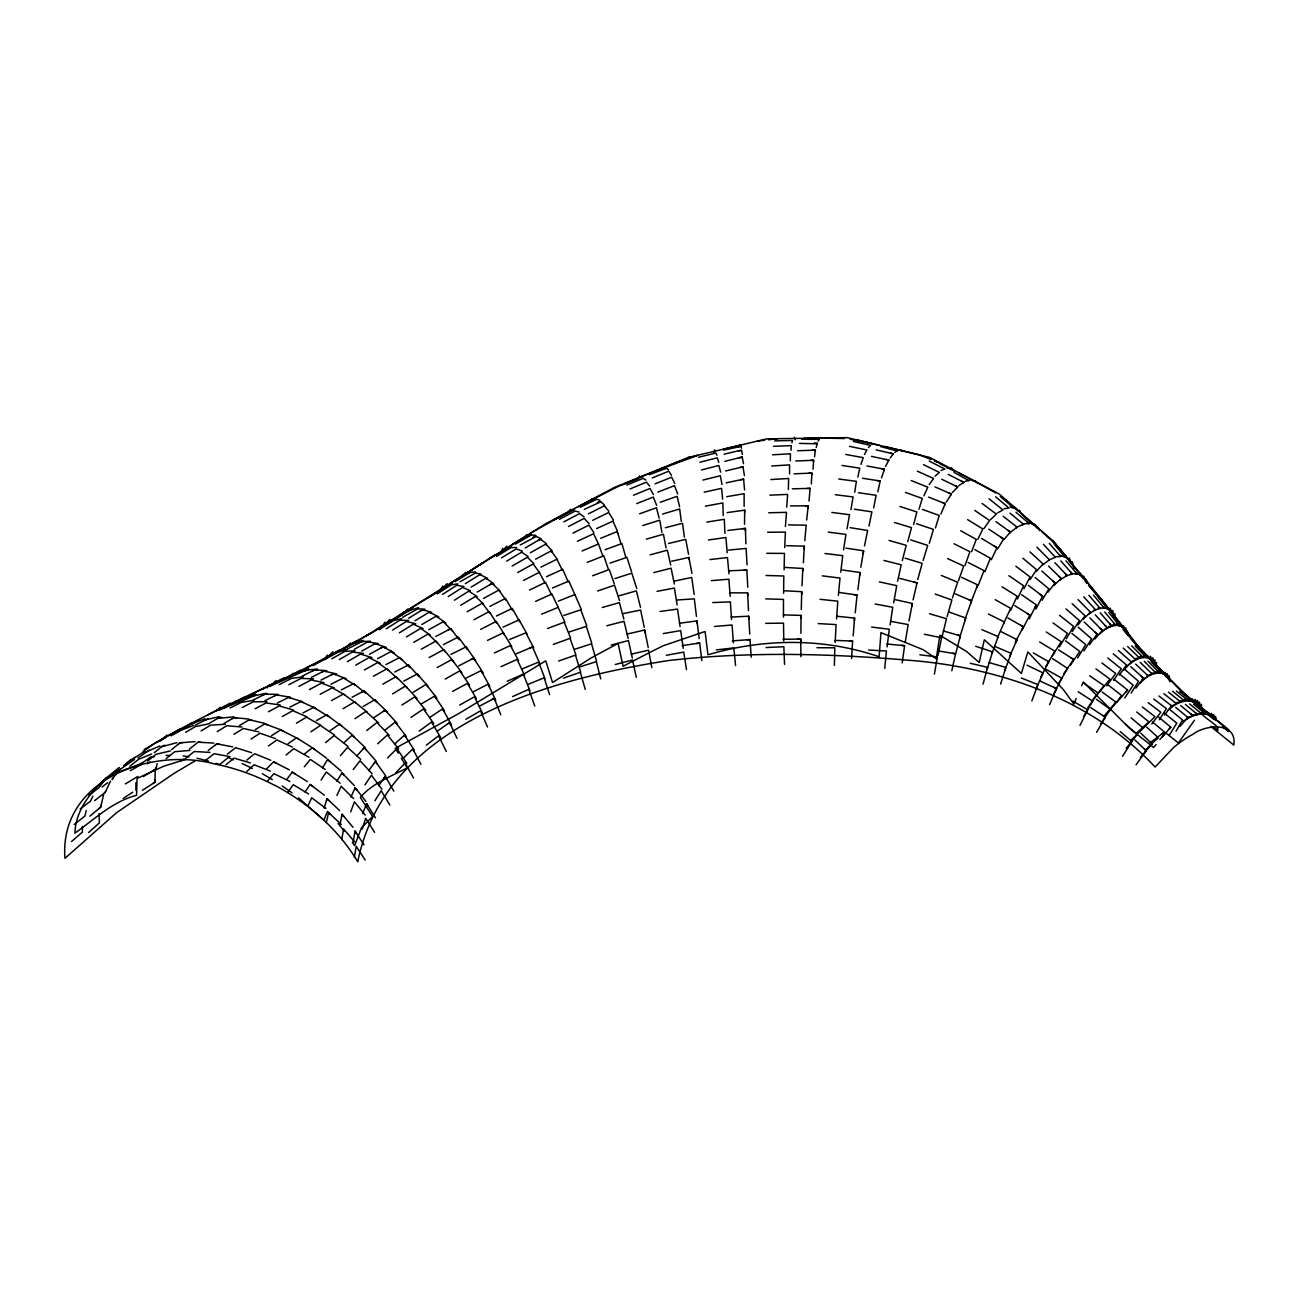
<?xml version="1.0" encoding="UTF-8"?>
<svg xmlns="http://www.w3.org/2000/svg" width="1299" height="1299" viewBox="0 0 1299 1299"><rect width="100%" height="100%" fill="white"/><g stroke="black" fill="none" stroke-linecap="round" stroke-linejoin="round"><path stroke-width="1.5" d="M783.459 617.139L783.476 599.424L765.712 598.855M1217.536 726.791L1217.536 730.541L1212.86 726.726M790.328 460.804L790.393 453.806L772.564 454.796M800.898 633.263L801.045 615.401L783.281 614.865M801.012 618.373L801.045 615.401M82.422 826.489L82.357 832.156L71.526 841.557M135.859 790.182L135.94 782.615M744.538 524.325L744.684 510.15L727.164 512.602M744.668 512.504L744.684 510.15M783.606 593.253L783.8 575.993L766.069 575.473M155.036 779.968L155.003 782.16L142.387 790.328M1217.569 728.658L1217.536 730.541L1215.474 728.853M1201.38 708.247L1201.445 704.383M155.198 770.843L155.003 782.16L152.909 783.508M784.109 569.92L784.466 553.406L766.735 553.309M834.396 665.397L834.819 647.811L816.941 647.714M801.272 609.458L801.727 591.694L784.011 590.72M788.347 489.496L788.639 478.487L770.843 479.558M801.645 594.65L801.727 591.694M784.726 547.561L785.408 532.087L767.66 532.265M802.019 585.784L802.814 568.459L785.132 567.436M802.685 571.333L802.814 568.459M835.192 642.437L836.069 624.592L818.224 623.585M811.81 474.898L811.907 473.08L794.095 473.826M1156.337 666.419L1156.548 662.49M811.323 483.975L811.907 473.08L808.952 473.209M803.383 562.727L804.325 546.165L786.609 545.694M851.592 658.544L852.599 641.073L834.737 640.375M804.162 548.909L804.325 546.165M813.499 461.762L813.596 460.268L795.767 460.983M813.044 469.183L813.596 460.268L810.641 460.382M836.54 618.925L837.806 601.177L820.042 599.31M786.691 507.13L787.632 494.416L769.852 495.146M790.994 450.347L791.351 445.606L773.506 446.32M785.408 526.566L786.512 512.342L768.764 512.764M854.352 621.052L854.58 618.097L836.8 616.246M853.183 635.877L854.58 618.097M809.017 501.057L810.138 488.375L792.358 488.83M804.795 540.725L806.176 525.186L788.461 524.893M838.375 595.332L840.015 578.055L822.283 575.863M884.733 668.417L886.421 650.994L868.625 650.036M855.229 612.787L857.08 595.072L854.141 594.633M807.946 508.185L808.189 505.831L805.25 505.847M806.663 520.071L808.189 505.831L790.458 505.912M840.745 572.177L842.742 555.647L825.011 553.52M887.103 646.934L889.279 629.236L871.597 627.06M815.236 451.305L815.382 450.168L797.554 450.737M857.876 589.762L860.068 572.486L842.385 570.001M814.505 456.956L815.382 450.168L812.411 450.266M859.711 575.343L860.068 572.486M902.204 662.896L904.591 645.652L886.844 644.044M890.107 624.916L892.754 607.315L875.217 604.019M843.538 549.883L845.974 534.392L828.275 532.119M854.677 492.272L856.431 481.344L838.732 479.006M905.257 642.128L908.18 624.559L890.643 621.377M353.166 842.174L355.033 831.1L364.029 844.821M354.724 832.951L355.033 831.1L356.527 833.39M850.942 509.63L853.07 496.949L835.354 494.708M860.831 567.273L863.624 550.792L845.974 548.129M354.318 857.389L356.218 846.299L365.165 860.035M863.153 553.52L863.624 550.792M341.734 839.625L343.602 828.924L354.546 841.801M714.206 452.442L714.661 449.892M847.013 528.92L849.53 514.713L831.831 512.439M934.387 674.084L937.423 656.921L919.838 654.81M893.647 602.817L896.732 585.67L879.309 581.887M873.675 507.925L876.111 495.309L858.46 492.711M911.784 606.373L912.353 603.483L894.946 599.586M908.959 620.987L912.353 603.483M339.981 824.719L342.059 814.278L353.003 827.284M341.718 816.016L342.059 814.278L343.878 816.438M864.501 545.856L867.651 530.463L850.049 527.654M938.024 655.297L941.613 637.825L924.32 634.237M868.982 525.998L871.921 511.871L854.287 509.192M857.86 477.123L859.759 468.176L842.109 465.464M156.465 766.767L156.026 768.797L143.475 776.493M951.81 670.739L955.544 653.77L938.073 650.896M897.625 581.156L901.246 564.821L883.937 560.437M877.832 491.801L880.219 481.02L862.601 478.243M157.179 763.585L156.026 768.797L153.931 770.063M101.16 805.071L100.705 807.117L89.907 816.178M103.547 794.777L100.705 807.117L98.903 808.628M817.136 443.771L799.486 443.397M913.083 599.878L917.029 582.878L914.171 582.131M326.309 822.527L328.647 812.638L341.328 824.524M816.227 447.522L817.315 443.008L814.359 443.073M791.919 442.813L792.487 440.442L774.642 440.881M942.262 636.039L946.484 618.714L929.516 613.761M86.237 810.592L84.89 816.032L74.189 824.556M959.588 638.67L960.318 635.812L943.318 630.941M902.285 560.616L906.215 545.353L889.052 540.433M955.885 653.056L960.318 635.812L957.509 635M913.603 524.552L916.883 511.985L899.898 506.448M907.757 541.683L911.508 527.654L894.426 522.458M983.067 684.151L987.549 667.329L970.239 663.286M917.76 579.484L922.176 563.328L905.078 558.148M947.052 616.749L951.875 599.992L935.199 594.049M324.182 808.108L326.975 798.641L339.64 810.608M326.504 800.216L326.975 798.641L329.069 800.622M929.321 543.307L933.429 529.391L916.493 523.676M923.134 560.454L927.697 545.401L910.696 539.881M935.475 527.93L939.258 515.459L922.436 509.403M960.497 635.065L965.725 618.015L949.066 612.04M964.865 620.841L965.725 618.015M918.978 509.192L922.29 498.459L905.468 492.435M987.289 668.904L992.533 651.871L975.711 646.269M1000.603 684.053L1005.848 667.426L988.783 662.474M362.194 829.119L365.701 818.338L374.615 832.334M952.394 598.108L957.655 582.228L941.272 575.425M883.937 470.66L884.44 469.215L866.92 465.951M860.961 464.425L863.25 457.654L845.714 454.439M881.501 477.853L884.44 469.215L881.534 468.679M379.6 629.836L380.883 626.102M970.613 603.58L971.587 600.852L968.875 599.683M958.435 580.88L963.712 566.023L947.572 558.602M965.758 617.301L971.587 600.852L955.252 593.87M965.011 565.471L969.931 551.734L954.034 543.745M350.698 811.891L354.416 801.792L365.23 815.106M992.046 653.348L998.2 636.624L981.882 629.658M1031.844 700.94L1037.901 684.573L1021.306 678.029M1004.971 670.073L1011.174 653.365L994.855 646.431M971.555 551.702L976.296 539.394L960.708 530.755M976.702 587.473L977.725 584.891L961.617 577.324M978.277 585.281L984.009 570.618L968.161 562.483M971.62 600.463L977.725 584.891M362.632 813.677L366.627 803.643L375.476 817.867M365.961 805.315L366.627 803.643L368.088 806.013M984.902 571.722L990.423 558.245L974.818 549.591M944.503 505.376L945.217 503.639L942.457 502.551M940.898 514.112L945.217 503.639L928.59 497.111M1049.592 704.659L1056.493 688.567L1053.798 687.333M1055.34 691.23L1056.493 688.567L1040.239 681.147M1076.205 698.505L1073.851 704.009L1063.215 689.444L1027.866 651.919L1021.371 673.434L984.317 639.758L979.219 662.506L966.716 651.627L939.908 635.227L936.238 658.772L923.167 649.679L880.933 632.662L879.147 656.791C824.232 637.777 763.422 638.215 707.955 654.81L705.081 631.476L663.286 645.749A1475.599 1450.804 10.3 0 0 623.082 666.306L618.097 643.411L591.272 657.846L552.546 682.511L545.759 660.834L458.985 713.443L395.334 748.289L398.29 753.176M1081.694 685.661L1083.269 681.991L1129.529 728.284L1153.626 747.445L1156.045 744.522M997.388 637.923L1004.322 621.961L988.442 614.005M1035.936 689.282L1043.065 672.931L1026.989 665.137M1009.81 655.963L1017.101 639.709L1001.253 631.736M1015.899 642.404L1017.101 639.709M307.814 806.192L311.679 797.781L325.887 808.433M350.876 797.115L355.179 787.746L365.896 801.369M923.93 495.731L927.827 487.239L911.249 480.549M354.465 789.305L355.179 787.746L356.949 790.019M1010.573 610.498L1017.166 596.225L1002.049 586.839M336.879 795.41L341.166 786.252L353.669 798.641M991.348 559.69L996.95 547.723L994.417 546.181M1017.426 598.985L1023.596 585.768L1008.917 575.701M1003.591 623.439L1010.703 608.354L995.213 599.667M105.933 790.685L105.04 792.585L94.567 800.671M92.911 796.141L90.54 801.142L80.181 808.887M110.545 781.121L105.04 792.585L103.303 793.933M501.268 551.458L502.762 548.324M977.79 539.361L982.84 528.969L967.609 519.632M1079.94 725.475L1087.734 709.806L1072.86 701.087M1035.092 607.185L1036.261 604.847L1021.582 594.715M1029.214 618.909L1036.261 604.847M1053.716 694.153L1061.786 678.224L1046.231 669.407M1040.645 677.575L1048.796 661.743L1033.273 652.91M888.289 461.177L888.857 460.106L871.499 456.387M1035.904 609.069L1042.594 596.144L1040.239 594.357M819.182 439.354L801.58 439.241M1023.937 588.772L1030.058 576.951L1015.85 566.185M1022.151 629.918L1029.847 615.093L1027.347 613.518M885.512 466.471L888.857 460.106L885.967 459.489M439.988 591.207L442.748 585.995M1015.233 642.193L1023.401 626.816L1020.835 625.355M1022.053 629.365L1023.401 626.816L1007.959 617.999M864.485 454.488L866.936 450.006L849.53 446.353M818.208 441.108L819.377 438.981L816.422 439.03M1103.825 719.662L1105.27 717.145L1102.867 715.57M1096.583 732.36L1105.27 717.145L1090.803 707.663M1176.066 731.24L1182.512 719.922L1170.285 709.985M382.279 626.67L384.942 622.075M1066.284 638.832L1073.559 626.378L1059.578 615.304M401.44 615.093L403.177 612.138M1058.506 683.745L1067.567 668.433L1052.628 658.625M1059.481 646.837L1067.486 633.425L1053.034 622.935M1042.107 600.235L1048.894 588.885L1035.141 577.47M1083.577 716.496L1092.751 701.2L1078.235 691.766M322.574 767.79L327.575 759.493L341.166 771.086M1045.955 666.143L1054.934 651.254L1039.671 641.966M997.583 548.941L1003.624 539.004L1001.156 537.364M1077.667 657.911L1085.785 644.58L1071.87 633.409M639.741 475.824L637.955 478.698L621.572 485.306M1131.137 693.13L1138.492 681.293L1125.502 670.024M1169.132 735.526L1176.813 723.17L1164.553 713.297M374.891 800.801L381.192 790.685L389.911 805.201M325.205 658.414L327.283 655.086M1052.369 655.816L1061.234 641.755L1046.263 631.98M1083.886 650.978L1091.582 638.832L1078.121 627.141M950.527 495.406L951.371 494.091L948.66 492.889M946.273 502.112L951.371 494.091L935.053 486.93M336.798 781.121L342.043 772.937L354.367 785.635M1159.309 719.711L1166.388 708.637L1153.723 699.008M321.08 780.147L326.325 772.012L340.159 783.2M1072.324 631.525L1079.437 620.532L1065.943 608.906M1122.482 756.245L1131.965 741.583L1120.16 731.564M1030.123 579.565L1036.57 569.693L1022.865 558.213M1113.616 680.481L1121.248 668.774L1107.755 657.96M1124.739 697.985L1133.166 685.222L1119.884 674.213M267.172 687.918L269.153 684.946M365.003 784.872L371.417 775.243L381.906 789.224M1108.778 711.82L1110.434 709.368L1096.356 699.3M1100.432 724.144L1110.434 709.368M1194.431 720.279L1178.404 742.979L1165.723 732.831L1162.102 737.215M305.07 791.952L310.169 784.482L324.295 795.183M1070.408 665.185L1079.778 651.448L1065.44 640.813M1063.784 673.743L1073.64 659.454L1058.555 649.857M983.993 528.498L989.562 520.509L974.786 510.442M378.577 785.814L385.218 776.315L393.808 791.107M384.114 777.89L385.218 776.315L386.631 778.767M287.956 792.163L293.249 784.677L308.512 793.933M1119.235 675.155L1126.46 664.942L1113.259 653.819M929.207 484.608L933.575 478.487L917.338 471.18M1089.536 644.645L1097.087 634.123L1084.129 621.961M1087.848 707.5L1098.24 693.098L1083.951 683.242M1144.565 753.079L1146.254 750.757L1144.37 748.971M1136.057 764.819L1146.254 750.757L1134.936 739.992M1106.667 685.872L1115.711 673.483L1101.893 662.977M106.502 777.452L98.935 787.746L88.917 795.167M113.305 777.776L112.071 779.465L118.501 770.762M286.77 779.514L292.194 772.126L307.36 781.576M368.689 770.648L375.443 761.523L385.722 775.812M374.323 763.033L375.443 761.523L377.148 763.893M1135.894 688.161L1143.445 678.159L1130.747 666.663M1142.194 679.815L1143.445 678.159L1141.334 676.243M1164.456 715.132L1171.601 705.779L1158.968 696.02M892.819 454.553L893.355 453.854L876.159 449.876M1151.791 723.998L1160.819 712.258L1148.154 702.645M353.214 769.528L360.083 760.711L372.115 773.814M890.156 457.962L893.355 453.854L890.497 453.205M1047.903 592.214L1055.129 583.04L1041.895 571.04M1053.927 584.566L1055.129 583.04L1052.921 581.043M1077.926 624.949L1085.103 615.823L1072.113 603.694M1126.152 748.403L1137.242 734.471L1125.551 724.209M1093.109 699.219L1104.036 685.693L1089.764 675.837M1099.506 692.01L1109.931 679.133L1095.95 668.855M589.973 501.349L592.263 498.572M1110.791 709.092L1121.784 695.663L1108.209 684.946M1119.949 697.888L1121.784 695.663M304.291 766.783L310.347 759.412L325.156 769.414M570.586 509.257L567.647 512.764L553.959 519.941M267.805 780.715L273.894 773.636L289.904 781.478M1104.394 715.668L1116.003 702.158L1102.023 691.945M1114.087 704.399L1116.003 702.158M340.37 755.693L347.531 747.38L360.781 759.412M1140.392 757.366L1152.018 743.905L1140.749 733.139M1150.086 746.146L1152.018 743.905M1094.862 639.027L1102.315 630.421L1089.845 617.853M1116.653 702.515L1127.564 689.996L1114.006 679.28M1125.746 692.075L1127.564 689.996M1003.883 539.588L1010.427 532.135L1008.04 530.398M1009.355 533.369L1010.427 532.135L995.976 521.678M1179.882 726.482L1187.871 717.421L1175.692 707.419M1186.539 718.915L1187.871 717.421M1159.893 739.456L1170.772 727.196L1158.757 717.178M1168.97 729.226L1170.772 727.196M1036.31 571.463L1043.065 563.961L1029.945 551.848M502.924 550.386L506.821 546.1M356.884 755.856L364.321 747.688L376.093 761.117M363.087 749.052L364.321 747.688L366.269 749.913M1123.879 670.073L1131.299 661.938L1118.423 650.523M447.165 583.592L442.423 588.707L428.491 597.621M461.762 576.399L460.999 577.211L465.627 572.453M952.346 492.565L957.672 486.93L941.726 479.25M956.795 487.856L957.672 486.93L955.025 485.647M395.87 772.71L405.158 762.951L413.504 778.036M119.329 767.417C98.172 784.044 76.073 804.13 74.887 833.179C94.518 819.231 112.591 801.499 136.557 795.297L137.093 778.426L163.771 766.215L185.562 759.379M522.815 538.793L526.647 534.766M389.846 619.379L384.147 625.274L370.524 633.62M1130.568 740.722L1154.973 716.675L1142.389 706.981M403.502 613.307L407.61 609.117M387.557 757.999L396.877 748.581L406.814 763.244M345.225 648.201L344.17 649.256L350.535 642.973M266.831 768.586L273.569 761.847L289.417 769.901M333.047 651.757L326.374 658.382L312.864 665.673M403.275 758.259L412.79 748.955L420.908 764.315M1145.377 750.075L1158.172 737.621L1146.692 727.131M1156.045 739.683L1158.172 737.621M737.913 445.801L741.079 444.859M269.883 686.57L276.2 680.514M1083.285 619.136L1090.511 612.251L1078.056 599.651M288.946 677.364L293.298 673.223M990.536 519.632L996.349 514.128L982.076 503.46M216.024 711.202L220.197 707.306M233.641 703.344L236.304 700.859M1060 579.711L1061.234 578.575L1048.537 566.072M1053.879 585.394L1061.234 578.575L1059.123 576.512M160.605 740.982L167.035 735.055M176.94 732.474L181.275 728.479M1146.676 677.023L1148.04 675.772L1135.635 664.098M124.168 765.549L130.842 759.428M868.333 447.506L870.622 445.395L853.362 441.465M1139.808 683.339L1148.04 675.772M344.105 742.573L352.224 735.137L365.1 747.477M246.794 771.427L254.101 764.77L270.419 771.119M377.684 743.759L387.346 734.99L398.647 748.841M394.799 743.889L404.541 735.072L414.17 750.01M88.559 832.578L99.39 822.835L99.114 813.726M1135.992 733.578L1148.949 721.887L1136.722 712.014M935.085 476.197L939.372 472.381L923.459 464.636M286.089 755.044L293.753 748.662L309.032 757.317M246.842 760.126L254.653 753.696L270.777 760.288M1105.936 628.765L1107.219 627.726L1095.236 614.817M325.578 742.59L334.152 735.559L348.067 746.405M1099.636 633.928L1107.219 627.726L1105.222 625.582M171.517 749.702L179.96 742.817L182.477 742.606M178.564 743.954L179.96 742.817L195.11 741.632M304.599 753.956L312.247 747.721L326.585 758.21M154.305 752.657L162.781 745.756L165.135 745.236M161.368 746.909L176.956 742.606M147.583 761.149L156.042 754.281L170.315 750.952M166.207 758.567L174.732 751.699L189.93 750.416M225.994 764.689L234.112 758.129L250.35 762.919M189.492 748.971L198.114 742.184L200.728 742.314M185.643 758.307L194.233 751.52L209.967 752.381M366.724 730.558L376.905 722.504L389.245 735.283M1167.931 710.358L1176.456 703.636L1163.872 693.731M385.007 730.119L395.221 722.049L406.149 736.208M129.9 766.183L138.717 759.282L151.642 754.005M205.632 760.337L214.108 753.696L230.118 756.668M138.003 758.048L149.19 750.156M145.569 752.17L159.874 745.967M208.213 750.465L216.787 743.824L219.434 744.327M215.358 744.928L216.787 743.824L232.716 746.893M227.309 754.151L235.687 747.688L251.681 752.722M426.332 745.171L438.542 735.851L446.336 751.488M123.584 765.761L135.064 757.317M113.809 773.749L134.495 759.542M131.621 759.671L144.368 751.618M111.665 775.406L120.109 769.057M101.988 787.015L107.752 782.696M1010.541 532.152L1017.166 527.215L1003.201 516.288M1042.691 564.854L1049.413 559.82L1036.894 547.171M1016.078 528.027L1017.166 527.215M1162.15 733.773L1164.505 732.019L1152.522 722.017M1150.297 742.606L1164.505 732.019M419.22 731.077L431.495 722.082L440.605 737.41M143.02 751.601L153.818 743.889L165.444 737.653M1127.905 665.348L1135.764 659.746L1123.213 648.087M100.153 783.443C113.939 768.927 135.794 770.08 150.083 757.187L154.078 756.732M268.422 745.967L276.898 739.943L292.356 747.071M437.146 731.305L449.6 722.488L457.037 738.384M447.522 723.949L449.6 722.488L450.818 725.134M288.069 743.694L296.529 737.832L311.224 746.99M330.206 730.525L339.526 724.144L352.922 735.364M410.922 717.47L423.458 708.978L433.752 723.559M962.981 482.871L963.826 482.319L948.205 474.362M354.968 718.704L365.863 711.414L378.723 723.007M310.883 731.808L320.382 725.459L334.509 735.039M958.792 485.664L963.826 482.319L961.228 480.987M429.904 717.308L442.553 708.913L451.338 724.452M461.21 576.659L495.504 554.543M383.351 711.397L385.17 710.196L397.088 723.267M374.209 717.389L385.17 710.196L387.151 712.372M250.999 739.082L260.044 733.204L275.485 738.628M897.219 450.948L880.608 446.564M450.672 583.121L465.708 573.557M448.561 585.232L451.679 583.235M437.227 593.903L451.273 584.826L457.914 583.852M123.226 798.349L132.709 792.228M442.504 594.455L456.647 585.313L464.003 586.499M462.444 575.538L470.368 571.284M432.518 594.958L452.279 582.878M455.04 581.627L470.303 572.388M462.866 575.603L482.66 562.938L465.984 573.573M448.22 596.582L462.541 587.424L470.449 590.753M401.943 705.016L414.69 696.881L425.877 710.391M459.992 581.822L475.483 572.94M386.193 628.797L399.767 620.24L408.6 620.419M392.59 630.112L406.278 621.49L415.81 623.764M271.605 735.591L280.698 729.876L295.587 737.442M432.648 594.861L400.06 615.093M380.298 628.927L393.841 620.467L401.829 618.535M465.399 583.673L479.916 574.596L481.166 575.181M233.917 734.325L243.286 728.463L258.712 731.873M454.309 600.219L468.858 591.126L477.09 596.582M399.394 632.84L413.261 624.218L423.198 628.602M397.202 617.739L412.238 608.939M402.658 617.269L417.872 608.776M375.021 630.551L395.529 618.178M395.253 618.941L400.417 615.758M408.682 610.627L418.635 607.607M399.848 616.099L402.122 614.687M408.633 618.259L422.565 609.702L424.075 610.124M1065.862 576.301L1067.064 575.554L1054.902 562.678M1088.432 614.2L1095.593 609.783L1083.691 596.826M420.259 611.115L422.565 609.702L431.674 612.3M413.212 692.27L426.121 684.362L436.886 698.131M894.865 452.377L897.69 450.639L894.849 449.974M1059.87 579.955L1067.064 575.554L1065.05 573.427M508.234 547.691L511.465 545.71L488.375 559.203M514.713 543.745L517.96 541.764M217.209 731.597L226.773 725.751L242.004 727.018M144.173 749.62C216.949 705.178 298.056 676.747 371.222 632.938L366.318 635.763L546.018 523.562L614.118 487.58L688.097 457.524L766.832 438.851L847.094 437.617L929.743 457.443L999.223 494.026L1053.684 541.504L1099.295 596.614L1138.72 646.967M179.571 729.194L157.845 741.632M511.611 544.849L527.102 535.545M392.542 693.91L405.467 686.034L417.011 698.424M496.494 556.459L511.254 547.496L516.645 547.512M471.18 587.099L485.94 578.152L487.255 579.094M201.069 730.931L210.698 725.118L225.393 724.29M515.654 543.924L531.372 534.977M528.043 536.438L530.512 534.944L535.74 535.269M501.414 557.888L516.271 548.909L522.214 551.133M406.457 636.916L420.6 628.375L430.326 635.081M415.031 620.711L429.173 612.202L430.765 612.966M230.329 703.116L208.165 714.726M530.528 533.158L566.169 513.17M125.354 783.914L137.889 776.412M460.642 605.302L475.483 596.387L483.537 604.084M183.695 727.797L192.333 722.617M237.197 701.346L235.606 702.304L245.235 696.621M520.25 544.995L536.178 536.455M284.335 677.672L262.284 689.282M532.752 537.526L535.237 536.032L540.936 538.598M506.659 561.103L521.695 552.172L528.076 556.54M293.217 674.49L280.178 680.952M194.866 761.035L174.163 773.311L116.472 812.784L64.95 858.314C59.088 780.748 148.703 747.558 212.533 763.374M343.098 708.702L354.595 701.898L367.357 712.29M339.705 649.89L318.287 661.922M296.399 723.17L306.548 717.178L320.642 725.232M255.335 729.502L264.947 723.852L267.448 724.793M421.542 703.782L434.629 696.102L444.567 710.91M185.627 732.311L195.418 726.579L209.204 723.738M335.223 652.764L350.08 644.58M525.202 547.967L540.384 539.117L541.391 539.881M363.217 706.477L374.713 699.771L386.972 711.706M1182.739 721.546L1192.872 715.619L1190.858 713.963M300.524 670.252L289.58 676.406M209.35 723.267L219.434 717.405L221.804 717.308M147.112 763.812L150.213 762.01M537.867 540.579L540.384 539.117L546.457 543.81M421.785 624.559L436.155 616.181L437.763 617.317M477.236 592.052L492.272 583.332L493.571 584.631M217.761 718.379L233.804 716.853M239.503 725.475L249.392 719.743L251.892 720.328M489.772 584.777L492.272 583.332L500.115 591.207M413.764 642.323L428.167 633.977L437.341 643.005M1191.199 716.593L1192.872 715.619L1180.742 705.584M224.078 723.381L234.129 717.584L236.597 717.827M232.456 718.542L234.129 717.584L249.035 719.094M512.115 566.039L527.362 557.239L533.97 563.717M339.315 659.551L352.386 652.049L363.444 653.381M347.353 661.678L360.489 654.111L372.017 657.554M465.87 719.289L480.516 710.845L487.498 727.018M348.798 645.311L356.511 640.894M355.731 665.169L368.981 657.603L380.396 663.318M195.305 725.102L207.824 718.818M203.894 720.214L219.028 716.707M331.716 658.853L344.771 651.448L355.049 650.718M467.153 611.78L482.302 603.174L489.82 613.144M316.339 720.653L326.601 714.856L339.997 724.842M382.815 684.167L396.114 676.665L407.366 687.902M530.349 552.757L545.759 544.102L546.814 545.207M445.2 679.068L459.797 670.869L469.572 685.19M407.269 610.611L406.165 611.228L412.806 607.591M459.7 705.048L474.379 696.816L482.335 712.81M347.271 649.029L362.259 641.511M354.237 649.37L367.617 641.901L369.371 642.177M364.386 669.975L377.765 662.506L388.693 670.495M421.314 649.175L435.912 641.04L445.119 651.838M997.34 513.056L1002.942 509.939L989.156 498.865M170.997 735.884L181.324 730.135L193.778 725.394M324.653 659.632L337.805 652.325L347.077 649.549M130.225 770.68L142.435 763.893M361.674 651.124L375.135 643.654L376.986 644.272M282.256 716.528L292.795 710.683L306.986 716.886M373.414 676.259L386.842 668.839L397.689 678.679M182.201 729.015L195.012 722.325M340.874 650.166L355.796 642.323M352.078 643.963L363.217 640.31M517.7 572.518L533.223 563.977L539.54 572.68M428.719 629.755L443.397 621.653L452.182 630.892M331.456 700.599L343.342 694.039L355.829 702.97M191.229 724.046L205.031 718.672M352.467 643.281L368.023 634.756M437.162 667.572L451.841 659.535L461.924 672.736M740.803 445.119L723.397 449.194M369.501 654.258L383.059 646.853L384.91 647.828M1143.429 678.939L1152.262 674.116L1140.165 662.295M380.802 648.087L383.059 646.853L394.214 652.731M483.455 598.449L498.816 590.103L506.042 600.219M429.125 657.57L443.836 649.565L453.578 661.646M170.672 734.958L181.957 728.82L180.09 729.843M180.853 760.857L184.247 759.006M452.62 691.377L467.396 683.388L476.392 698.7M268.503 711.755L279.269 705.958L293.574 710.05M320.187 694.283L332.284 687.804L344.82 694.884M473.826 619.802L489.236 611.537L496.721 623.276M535.578 559.219L551.231 550.857L552.27 552.302M309.389 689.59L321.486 683.128L334.395 687.999M403.794 681.131L417.32 673.921L428.215 686.668M479.363 706.234L494.253 698.342L500.764 714.775M298.916 686.392L311.046 679.978L324.003 682.608M491.785 699.658L494.253 698.342L495.325 701.07M555.534 518.951L574.613 509.484M576.902 507.487L592.994 499.108M559.431 519.291L575.002 511.092L579.127 512.05M255.14 708.734L266.051 702.986L280.194 704.951M377.538 658.69L391.275 651.448L393.029 652.812M584.371 503.639L621.149 484.965M580.312 507.276L596.582 499.271M563.831 521.857L579.484 513.657L584.03 516.84M435.879 636.413L450.802 628.602L459.213 639.79M593.351 500.44L595.932 499.076L599.813 500.261M448.334 629.901L450.802 628.602M362.129 691.961L364.142 690.922L376.077 701.704M302.943 712.94L313.725 707.338L327.137 715.717M352.061 697.222L364.142 690.922L366.123 692.708M584.258 509.419L600.69 501.836M306.791 667.816L321.795 660.038M288.833 684.719L301.027 678.387L313.53 678.89M597.378 502.632L599.976 501.268L604.262 504.71M471.196 659.437L473.664 658.171L483.049 672.671M458.742 665.867L473.664 658.171L475.223 660.574M473.128 691.88L488.067 684.151L495.715 700.307M568.442 526.517L584.209 518.382L589.064 523.724M242.263 707.484L253.305 701.817L266.945 701.655M523.465 580.474L539.28 572.339L545.158 583.154M394.717 672.005L408.471 664.942L410.208 666.874M385.949 664.568L399.767 657.473L409.932 667.654M480.63 629.398L496.25 621.409L504.337 634.383M588.496 513.836L604.344 505.798L605.107 506.707M489.837 606.389L505.506 598.449L512.423 610.4M443.316 644.645L458.336 637.013L467.364 649.468M279.269 684.589L291.593 678.37L303.235 676.844M321.015 680.091L333.518 673.791L335.629 674.619M311.37 677.38L323.938 671.063L326.049 671.518M331.44 674.831L333.518 673.791L346.232 678.792M302.196 676.162L314.813 669.829L316.81 669.959M321.86 672.103L323.938 671.063L336.603 673.905M277.337 703.035L288.573 697.384L290.879 698.099M289.904 707.111L301.027 701.525L314.731 707.955M312.718 670.885L314.813 669.829L326.861 670.674M450.932 654.42L466 646.902L475.596 660.33M572.956 533.077L588.918 525.137L593.854 532.59M265.077 700.616L276.492 694.933L278.765 695.306M341.264 689.866L353.669 683.68L365.328 692.968M230.02 708.02L241.241 702.45L254.052 700.258M304.193 671.177L308.139 669.943M253.435 699.885L264.931 694.186L267.123 694.202M274.609 695.874L276.492 694.933L290.197 697.19M330.904 684.216L343.439 677.997L355.471 685.32M263.031 695.127L264.931 694.186L278.165 694.348M540.904 567.143L556.881 559.268L562.386 570.261M466.049 678.11L481.117 670.657L489.707 686.181M270.338 686.099L306.304 670.138L317.459 668.969M592.669 520.314L608.695 512.488L613.42 520.12M285.601 678.305L300.231 671.453M1110.466 626.654L1111.733 626.037L1100.253 612.884M296.416 673.044L308.626 668.839M242.41 700.859L256.163 694.851M252.168 696.118L266.506 693.293M250.48 694.754L263.811 688.34M529.489 590.055L545.531 582.325L551.523 594.763M496.413 616.002L512.261 608.37L519.616 621.62M487.482 640.407L503.346 632.792L511.838 646.788M1104.166 629.658L1111.733 626.037L1109.833 623.845M218.508 710.423L241.728 700.762M232.18 703.62L246.096 697.254M242.247 698.846L255.4 694.088M223.087 708.166L226.659 706.494M577.406 541.293L593.611 533.727L598.173 543.323M494.416 652.975L510.377 645.522L518.561 660.606M596.647 528.563L612.917 521.143L617.317 530.869M503.054 627.141L519.097 619.85L527.053 634.058M546.522 576.675L562.776 569.303L568.199 581.936M535.626 601.356L551.864 594L558.359 607.672M501.024 666.663L517.116 659.389L524.569 675.415M512.634 696.573L528.774 689.363L534.766 706.007M507.162 681.293L523.302 674.116L529.943 690.711M582.082 550.987L598.514 543.956L602.655 555.55M552.432 588.025L568.865 581.043L574.889 594.828M529.781 648.104L532.476 646.967L539.621 663.107M516.223 653.819L532.476 646.967M678.078 461.827L657.538 470.303L697.579 455.299M630.047 488.944L646.496 482.14L649.646 486.118M541.651 614.183L558.148 607.364L564.87 622.14M522.328 668.823L538.63 662.084L544.979 678.792M1017.279 526.907L1023.531 524.325L1010.005 513.121M1022.492 524.747L1023.531 524.325M626.735 485.095L643.167 478.341L645.895 480.062M526.339 535.87L530.934 533.986M509.565 639.498L525.884 632.792L533.775 647.99M633.49 495.211L650.003 488.456L653.413 494.578M600.674 538.306L617.22 531.551L620.906 543.307M640.098 477.253L659.064 469.556M661.191 468.549L665.851 466.877M623.877 483.877L642.567 476.571M663.351 469.036L666.095 467.932L668.433 469.735M652.228 477.935L668.741 471.212L671.469 475.304M527.8 684.459L544.151 677.802L549.607 694.673M649.597 474.638L666.484 468.241M1048.991 559.918L1055.389 557.336L1043.438 544.33M655.102 483.861L671.664 477.188L674.766 483.423M1171.341 706.023L1180.953 702.142L1168.451 692.172M587.197 562.402L603.791 555.842L608.241 568.897M558.294 601.128L574.905 594.569L581.319 609.41M636.689 503.606L653.332 497.079L656.596 505.343M941.028 470.53L944.876 469.036L929.24 461.08M657.846 492.094L674.506 485.647L677.688 493.961M1131.867 661.353L1139.856 658.349L1127.662 646.512M592.523 575.766L609.247 569.53L614.297 583.754M547.48 628.489L564.253 622.253L570.618 638.069M605.139 549.688L621.912 543.567L625.68 556.833M553.277 644.45L570.082 638.312L575.895 654.956M639.628 513.787L656.466 507.747L659.113 518.139M660.249 502.242L677.104 496.332L679.604 506.789M558.619 661.029L575.489 655.134L580.734 672.216M563.441 678.175L580.328 672.297L585.248 689.363M610.043 563.133L626.93 557.352L631.541 571.674M597.621 590.996L614.508 585.199L619.509 600.56M676.828 462.282L696.589 455.608M563.815 615.482L580.75 609.783L586.726 625.728M592.425 499.287L595.786 498.183M569.335 631.931L586.32 626.362L591.711 643.119M574.564 649.305L591.565 643.801L596.485 660.98M614.882 578.607L631.85 573.135L636.737 588.528M642.745 525.559L659.73 520.168L661.938 532.411M579.289 667.004L596.355 661.678L600.723 678.89M1186.734 717.746L1197.532 714.482L1195.518 712.81M662.62 514.063L679.669 508.948L681.277 521.337M1195.746 715.002L1197.532 714.482L1185.419 704.448M1071.285 574.353L1072.422 574.028L1060.78 560.908M646.334 539.134L663.432 534.246L666.062 547.869M619.25 595.738L636.396 590.866L640.488 607.396M1065.602 575.96L1072.422 574.028L1070.49 571.852M602.249 607.494L619.412 602.639L623.861 619.071M1093.385 610.384L1100.253 608.484L1088.871 595.283M650.198 554.803L667.361 550.191L670.69 564.951M1147.326 675.545L1156.094 673.207L1144.273 661.305M1154.649 673.58L1156.094 673.207M615.288 664.503L632.499 659.989L636.331 677.331M611.228 645.051L628.456 640.553L632.304 658.008M701.525 469.946L718.834 465.48L720.669 472.17M665.364 527.719L682.543 523.27L684.378 537.088M606.795 625.745L624.04 621.295L628.148 638.426M699.934 462.233L717.243 457.833L718.785 462.347M653.852 572.567L671.08 568.199L674.376 584.047M702.97 480.062L720.312 475.743L722.049 484.543M724.826 461.324L742.184 457.053L742.411 458.174M739.293 457.768L742.184 457.053L743.515 463.727M698.505 457.264L715.846 453.026L716.999 455.235M968.729 480.565L954.067 472.349M738.563 450.753L741.599 450.802M724.063 454.244L741.437 450.039L742.379 454.52M738.059 446.71L740.95 446.028L741.518 448.171M725.589 470.969L742.963 466.844L744.441 475.613M740.089 467.526L742.963 466.844M668.498 543.485L685.742 539.361L688.551 554.267M723.559 450.136L741.047 446.401M965.027 481.409L969.476 480.37M627.336 634.009L644.694 630.015L645.278 632.922M631.184 654.128L648.542 650.198L651.838 667.654M704.188 492.207L721.594 488.327L722.634 499.173M671.599 561.249L688.908 557.433L691.945 573.395M688.097 457.524L689.574 457.216M740.722 479.769L743.613 479.152L744.571 489.95M726.173 482.855L743.613 479.152M674.376 581.108L691.717 577.438L694.137 594.374M623.179 613.583L640.618 610.059L644.255 627.287M657.05 591.354L674.392 588.041L677.136 604.928M705.389 506.188L722.861 502.908L723.202 515.524M666.322 655.281L683.729 652.098L686.489 669.635M1114.623 625.566L1115.825 625.355L1104.783 612.089M726.644 496.705L744.132 493.685L744.148 506.35M663.237 633.587L680.692 630.6L683.242 648.298M1108.599 626.556L1115.825 625.355L1113.99 623.163M706.802 522.101L724.322 519.291L724.907 533.337M1003.965 508.818L1008.998 508.039L995.619 496.786M1175.449 702.791L1185.078 701.314L1172.64 691.295M682.137 645.619L699.641 643.037L701.882 660.639M696.735 643.476L699.641 643.037M708.393 539.994L725.93 537.494L727.196 552.708M660.022 611.488L677.542 609.085L680.075 626.54M679.409 623.276L696.962 620.906L699.187 638.637M757.317 441.108L764.721 440.231M768.407 439.793L777.646 438.705M742.46 528.742L745.382 528.401L745.918 543.794M727.83 530.447L745.382 528.401L745.464 530.95M709.92 559.577L727.472 557.547L728.966 573.817M716.269 649.873L733.838 647.941L735.575 665.591M1191.378 715.148L1201.819 713.995L1199.805 712.323M1200.097 714.174L1201.819 713.995L1189.673 703.961M469.231 572.502L475.661 571.885M728.528 550.11L746.113 548.422L747.055 564.821M714.418 626.491L732.051 624.998L733.432 642.81M711.349 580.637L728.901 579.208L730.168 596.355M1135.894 658.382L1143.558 657.749L1131.673 645.83M747.055 639.79L749.978 639.579L751.212 657.213M732.344 640.878L749.978 639.579M676.698 600.024L694.316 598.839L696.459 616.376M771.703 466.016L789.532 464.863L789.597 473.94M1028.288 523.611L1029.198 523.562L1016.029 512.293M1023.661 523.838L1029.198 523.562L1027.022 521.695M731.028 617.057L748.679 616.213L749.767 634.058M766.101 647.552L783.865 646.723L784.547 664.39M729.21 570.781L746.828 570.066L747.786 587.245M743.905 570.18L746.828 570.066M360.635 641.592L370.475 641.203M712.713 602.557L730.363 601.908L731.581 619.542M1054.983 556.719L1060.763 556.54L1049.316 543.388M807.182 488.456L810.138 488.375M818.549 438.072L844.594 438.51M818.532 438.25L821.488 438.218L820.237 437.86M803.691 438.413L821.277 438.185M782.988 639.287L800.752 639.076L800.915 656.677M797.813 639.124L800.752 639.076L800.785 642.015M765.728 623.341L783.508 623.163L783.768 641.024M1151.223 673.109L1159.569 673.012L1157.636 671.047M1158.188 673.028L1159.569 673.012L1147.959 661.11M729.989 592.831L747.623 592.864L748.5 610.562M166.093 755.369L169.86 755.482M849.627 640.959L852.599 641.073M1196.444 713.719L1205.651 714.125L1203.621 712.469M1179.93 700.664L1188.829 701.135L1176.423 691.084M1204.141 714.044L1205.651 714.125L1193.456 704.123M198.114 742.184L213.848 743.077M416.459 608.695L424.952 609.199M1076.108 573.931L1077.147 574.012L1065.959 560.843M1070.944 573.525L1077.147 574.012L1075.296 571.82M1098.142 607.835L1104.394 608.354L1093.482 595.072M901.652 645.392L904.591 645.652M850.131 439.241L879.131 445.167M839.414 592.458L857.08 595.072M1118.325 625.533L1119.429 625.712L1108.761 612.446M367.617 641.901L378.22 643.557M877.296 480.565L880.219 481.02M872.051 443.625L874.13 443.966L856.967 439.89M1112.853 624.64L1119.429 625.712L1117.66 623.504M952.654 653.3L955.544 653.77M183.094 755.888L189.053 756.879M196.993 758.21L208.49 761.117M474.314 572.697L481.377 574.223M1139.905 656.417L1146.855 657.976L1135.212 646.025M901.246 450.477L899.135 449.827M249.392 719.743L264.525 723.348M898.843 449.892L901.685 450.574M884.635 446.434L919.107 454.764L931.156 459.537M1201.202 712.94L1208.996 714.872L1206.95 713.216M1155.152 671.68L1162.605 673.564L1160.705 671.599M899.752 578.38L917.029 582.878M1161.371 673.255L1162.605 673.564L1151.174 661.694M1207.713 714.547L1208.996 714.872L1196.736 704.87M946.5 467.672L949.845 468.598L934.387 460.56M1184.461 699.447L1192.125 701.606L1179.736 691.523M216.007 763.341L219.775 764.462L228.137 757.593L233.382 759.818M288.573 697.384L302.505 701.72M375.135 643.654L386.258 647.373M973.795 480.971L959.165 473.145M970.629 479.786L974.445 481.198L971.896 479.867M1010.005 506.919L1014.275 508.51L1001.204 497.241M264.947 723.852L279.999 729.535M934.598 460.901L938.024 462.265M242.101 763.52L252.331 768.391M1033.273 524.634L1034.053 524.975L1021.144 513.755M1029.344 522.88L1034.053 524.975M1060.439 555.29L1065.375 557.498L1054.35 544.346M301.027 701.525L303.3 702.597M429.173 612.202L438.786 616.83M479.916 574.596L487.482 578.234M280.698 729.876L283.166 731.142M273.569 761.847L276.184 763.179M1080.265 575.084L1081.141 575.522L1070.295 562.467M1075.864 572.794L1081.141 575.522L1079.339 573.362M974.429 481.117L995.748 492.889M1102.624 606.617L1107.95 609.393L1097.411 596.16M940.573 463.905L943.967 465.692M947.361 467.494L954.148 471.066L951.29 467.705M262.301 773.701L272.287 779.562M1204.985 712.404L1211.788 716.22L1209.742 714.547M1121.524 626.54L1122.466 627.076L1112.106 613.94M1116.831 623.893L1122.466 627.076M1210.814 726.466L1233.806 745.123C1237.298 721.465 1205.683 724.436 1193.05 734.195A57.627 25.071 -42.2 0 0 1173.679 747.428L1155.12 767.043C1094.57 701.915 1006.579 669.927 919.643 661.191C836.069 653.706 751.666 650.961 668.173 660.59C548.016 679.377 385.835 723.868 357.745 861.74C338.146 829.071 308.496 803.415 275.177 785.424M1159.033 671.258L1165.171 674.831L1149.615 658.837M1210.684 715.57L1211.788 716.22L1199.464 706.201M1143.818 655.508L1149.68 658.983L1138.265 647.097M1164.164 674.23L1165.171 674.831M1188.569 698.846L1194.95 702.678M981.671 538.468L996.95 547.723M296.529 737.832L298.965 739.358M292.194 772.126L294.711 773.701M1014.763 605.626L1029.847 615.093M313.725 707.338L315.949 708.734M1071.139 657.862L1073.64 659.454M282.273 785.992L292.08 792.893M988.734 529.131L1003.624 539.004M436.155 616.181L445.801 622.984M485.94 578.152L493.864 583.868M312.247 747.721L314.618 749.458M1000.246 496.234L1009.258 502.892M326.601 714.856L328.826 716.528M1028.37 585.346L1042.594 596.144M310.169 784.482L312.507 786.252M1202.89 715.44L1216.254 725.719M298.494 797.813L323.906 820.27L327.543 811.388L330.173 814.408M391.275 651.448L401.781 659.681M353.669 683.68L355.601 685.222M1204.969 711.852L1214.224 719.289M1210.441 715.44L1223.788 726.19L1228.481 731.597L1222.586 726.612M1211.999 716.447L1214.045 718.103L1213.104 717.162M1201.721 708.134L1214.045 718.103L1208.297 712.469M1189.77 699.008L1199.042 706.526L1194.983 699.3M1184.867 694.251L1197.256 704.334L1192.044 698.732M1228.773 729.794L1180.58 690.63L1136.69 644.645M1203.377 710.553L1206.333 713.005M1209.288 715.473L1213.737 719.159M1193.05 701.931L1162.345 671.583M339.526 724.144L341.734 726.011M1131.088 717.811L1142.974 727.862M327.575 759.493L329.816 761.425M1041.912 531.811L1056.022 544.411M1005.897 500.18L1018.708 511.351L1015.201 507.373M1035.936 526.68L1038.047 528.514L1034.199 524.033M1025.366 517.44L1029.587 521.126M1033.825 524.828L1038.047 528.514L1037.398 527.784M1094.943 632.11L1097.087 634.123M352.224 735.137L354.351 737.199M374.713 699.771L376.742 701.752M1100.253 628.343L1102.315 630.421M1157.718 667.751L1168.808 679.231L1168.207 678.062M342.043 772.937L344.073 775.048M1156.094 665.088L1167.249 676.73L1166.453 675.853M1142.665 651.595L1146.838 655.946M1163.303 672.866L1167.249 676.73L1162.394 671.518M545.759 544.102L552.14 550.792M408.471 664.942L418.96 676.584M1065.229 555.712L1069.158 560.161L1058.458 547.188M1120.42 624.299L1124.902 629.414L1114.786 616.489M1066.073 556.492L1052.645 541.082L1069.239 560.957M1083.675 577.746L1084.373 578.542L1082.619 576.415M1147.439 655.524L1152.002 660.753M1124.171 628.554L1124.902 629.414M338.049 823.469L344.3 831.214M1106.651 606.73L1110.856 611.569L1100.626 598.514M1080.183 573.703L1084.373 578.542M1101.974 600.755L1088.822 585.427L1105.465 605.269L1079.323 572.469M417.32 673.921L419.122 676.032M1136.057 644.596L1123.148 629.365L1127.029 633.961M1130.909 638.556L1139.937 649.273L1127.418 632.548M1079.924 574.645L1083.382 578.802M1085.12 580.897L1086.841 582.975L1083.691 576.074M1061.689 551.848L1065.18 556.069M1068.655 560.275L1072.146 564.497L1069.223 557.937M975.435 480.874L977.579 483.472M604.344 505.798L608.922 511.368M1118.033 621.604L1126.753 632.645L1123.375 625.696M1103.095 602.07L1111.863 613.242M426.121 684.362L427.907 686.651M395.221 722.049L397.039 724.404M352.338 842.45L354.627 845.649L361.382 827.966L372.602 816.47L360.31 797.407C372.504 783.183 390.967 776.493 407.155 767.871L401.245 758.08M466 646.902L467.591 649.127M551.231 550.857L557.482 559.658M434.629 696.102L436.285 698.57M404.541 735.072L406.132 737.556M1211.318 713.346L1215.767 720.523L1215.036 719.321M442.553 708.913L443.998 711.495M481.117 670.657L482.546 673.239M1165.073 672.297L1168.808 679.231M412.79 748.955L414.137 751.504M1150.443 656.255L1153.788 663.204M488.067 684.151L489.333 686.846M1086.321 581.822L1086.841 582.975M1110.044 608.062L1113.113 614.833M1038.193 527.378L1039.687 530.739M1019.52 510.247L1020.917 513.365M1213.623 714.629L1215.62 719.906M794.387 437.26L795.232 439.809M1197.418 700.47L1199.74 707.468M617.22 531.551L617.821 533.499M1167.216 673.694L1169.327 680.546M1125.632 627.937L1127.532 634.951M1152.798 657.651L1154.6 664.552M1086.37 579.825L1087.247 583.365M1112.723 610.449L1114.315 617.366M1072.357 561.785L1073.932 568.653M644.694 630.015L648.217 647.535M1215.555 716.496L1216.221 719.922M688.908 557.433L689.412 560.08M1199.513 702.093L1200.292 707.224M696.962 620.906L697.319 623.861M1169.149 675.805L1169.896 681.829M1127.435 631.038L1127.824 634.545M1154.827 659.713L1155.298 664.828M1114.834 613.794L1115.094 617.301M748.679 616.213L748.857 619.185M747.623 592.864L747.769 595.803M212.533 763.536A164.356 116.861 27.7 0 1 275.096 785.57"/></g></svg>
